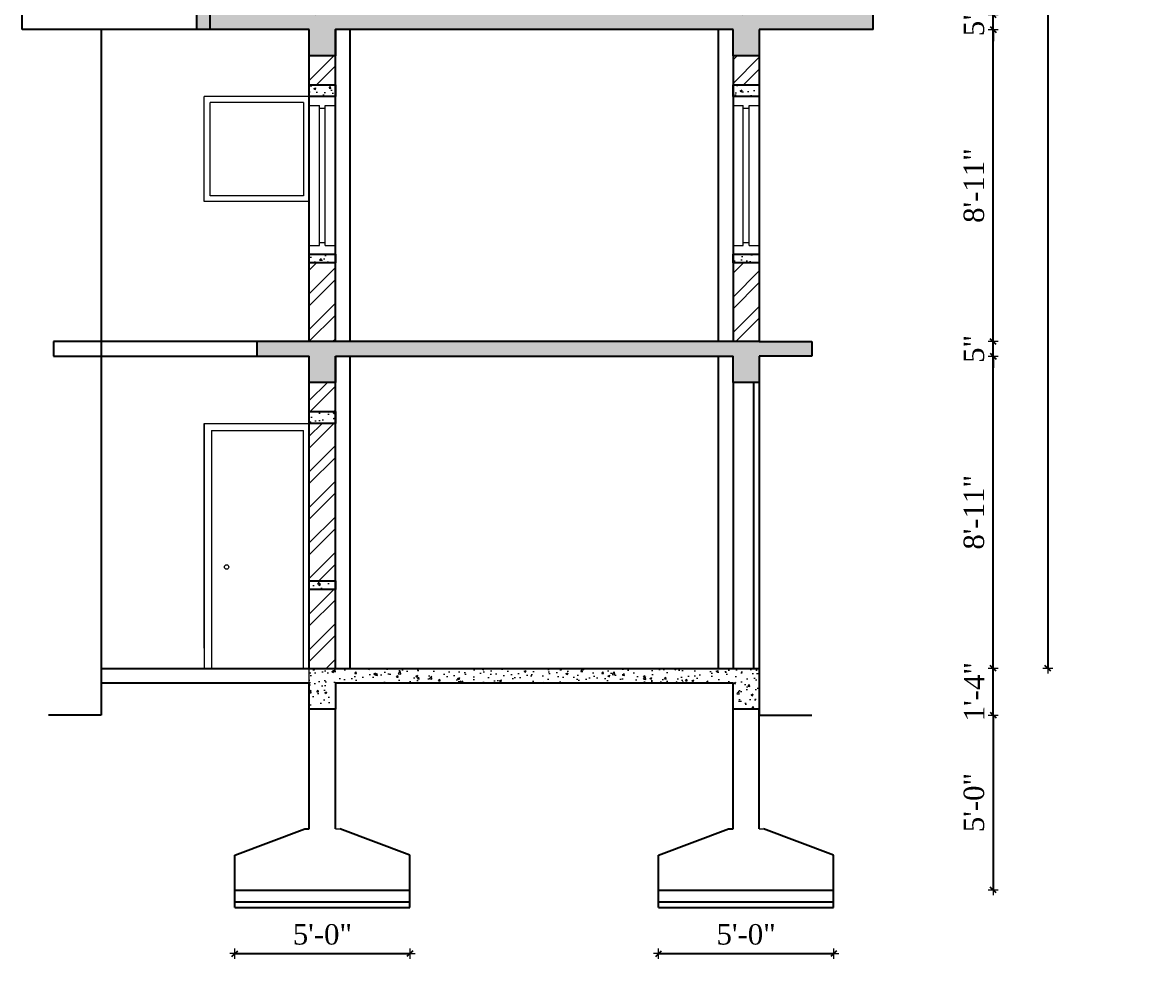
# Model space of a CAD drawing. Header units: inches. Extents: x 149946 to 166271, y -29520 to -26192.
# Drawn here: x 159516 to 159897.1, y -27713.3 to -27392.3 of the extents above; entities that cross this region are included whole.
import ezdxf

# ---------------------------------------------------------------- set-up
doc = ezdxf.new("R2010")
doc.units = ezdxf.units.IN
doc.header["$LTSCALE"] = 5
doc.header["$MEASUREMENT"] = 0
for name, color, linetype, lineweight in [('A-WALL', 7, 'Continuous', 9), ('Dimension', 7, 'Continuous', 18), ('dimention', 5, 'Continuous', 9), ('DOOR', 62, 'Continuous', 0), ('win', 5, 'Continuous', 18)]:
    doc.layers.add(name, color=color, linetype=linetype, lineweight=lineweight)
doc.layers.add('dim line', color=7, linetype='Continuous', lineweight=15, true_color=0xfab2b2)
doc.layers.add('WALL', color=7, linetype='Continuous')
doc.styles.add('ordinary', font='times.ttf')
doc.dimstyles.new('Copy of 96', dxfattribs={"dimtxt": 7, "dimasz": 4, "dimexe": 0.5, "dimexo": 0.5, "dimgap": 3, "dimtad": 1, "dimdec": 1, "dimzin": 11, "dimdsep": 46, "dimlunit": 4, "dimtxsty": 'ordinary', "dimblk": 'OBLIQUE', "dimcen": 0.09, "dimse1": 1, "dimse2": 1, "dimclrt": 6, "dimazin": 0, "dimtfac": 1, "dimtdec": 1, "dimtix": 1, "dimtmove": 2, "dimatfit": 3, "dimldrblk": 'leader', "dimfxl": 0.5, "dimfxlon": 1, "dimtolj": 1, "dimtzin": 0, "dimarcsym": 0})
pattern_1 = [(50, (13085.9786, 472.7443), (7.17260183, -0.62752135), [0.75, -8.25]), (355, (13085.979, 472.744), (-1.38751334, 7.52192134), [0.6, -6.6]), (100.4514445, (13086.5764, 472.692), (5.78508847, 6.8943999), [0.63740192, -7.01142112]), (46.1842, (13085.979, 474.744), (10.6724133, -1.6551928), [1.125, -12.375]), (96.6356355, (13086.868, 474.606), (9.34661946, 9.741186), [0.9561034, -10.5171376]), (351.184164, (13085.979, 474.744), (9.34661945, 9.741186), [0.9, -9.9]), (21, (13086.9786, 474.2443), (5.96907052, -4.0261889), [0.75, -8.25]), (326, (13086.979, 474.244), (2.43315332, 7.25150045), [0.6, -6.6]), (71.451445, (13087.476, 473.909), (8.40222377, 3.22531153), [0.6374019, -7.01142112]), (37.5, (13085.9786, 472.7443), (0.121598553, 3.32893854), [0, -6.52, 0, -6.7, 0, -6.625]), (7.5, (13085.9786, 472.7443), (2.630695374, 3.94411712), [0, -3.82, 0, -6.37, 0, -2.525]), (327.5, (13083.7486, 472.7443), (5.33822436, -0.225548717), [0, -2.5, 0, -7.8, 0, -10.35]), (317.5, (13082.7486, 472.7443), (5.8318617, 1.00104982), [0, -3.25, 0, -5.18, 0, -7.35])]
pattern_2 = [(45, (13085.979, 472.744), (-6.098796, 6.098796), []), (45, (13090.0445, 472.744), (-6.098796, 6.098796), [])]

# ---------------------------------------------------------------- blocks, each defined once
blk = doc.blocks.new('oblique')
at = {"color": 0, "lineweight": -2}
blk.add_line((0.25, 0.25), (-0.25, -0.25), dxfattribs=at)
at = {"layer": 'dim line', "lineweight": 9}
for p, q in [((-0.4375, 0), (0.4375, 0)), ((0, 0.4375), (0, -0.4375))]:
    blk.add_line(p, q, dxfattribs=at)
blk = doc.blocks.new('*D1290')
at = {"layer": 'A-WALL', "color": 0, "lineweight": -2, "ltscale": 50}
blk.add_line((159588.91, -27711.55), (159648.91, -27711.55), dxfattribs=at)
at = {"layer": 'Defpoints', "color": 0, "ltscale": 50}
for p in [(159588.91, -27695.76), (159648.91, -27695.76), (159648.91, -27711.55)]:
    blk.add_point(p, dxfattribs=at)
at = {"layer": 'A-WALL', "color": 0, "lineweight": -2, "ltscale": 50, "xscale": 4, "yscale": 4, "zscale": 4, "rotation": 180}
blk.add_blockref('oblique', (159588.91, -27711.55), dxfattribs=at)
at = {"layer": 'A-WALL', "color": 0, "lineweight": -2, "ltscale": 50, "xscale": 4, "yscale": 4, "zscale": 4}
blk.add_blockref('oblique', (159648.91, -27711.55), dxfattribs=at)
at = {"layer": 'A-WALL', "color": 6, "ltscale": 50, "insert": (159618.91, -27704.99), "char_height": 7, "attachment_point": 5, "style": 'ordinary'}
blk.add_mtext('\\A1;5\'-0"', dxfattribs=at)
blk = doc.blocks.new('_OBLIQUE')
at = {"color": 0, "linetype": 'ByBlock'}
blk.add_line((-0.5, -0.5), (0.5, 0.5), dxfattribs=at)
blk = doc.blocks.new('leader')
at = {"layer": 'Dimension'}
for p, q in [((0, -4.328), (0, 4.328)), ((-4.424, 0), (4.424, 0))]:
    blk.add_line(p, q, dxfattribs=at)
blk = doc.blocks.new('*D1289')
at = {"layer": 'A-WALL', "color": 0, "lineweight": -2, "ltscale": 50}
blk.add_line((159848.88, -27629.76), (159848.88, -27689.76), dxfattribs=at)
at = {"layer": 'Defpoints', "color": 0, "ltscale": 50}
for p in [(159768.7, -27629.76), (159794.2, -27689.76), (159848.88, -27689.76)]:
    blk.add_point(p, dxfattribs=at)
at = {"layer": 'A-WALL', "color": 0, "lineweight": -2, "ltscale": 50, "xscale": 4, "yscale": 4, "zscale": 4}
for p, rotation in [((159848.88, -27629.76), 90), ((159848.88, -27689.76), 270)]:
    blk.add_blockref('oblique', p, dxfattribs=dict(at, rotation=rotation))
at = {"layer": 'A-WALL', "color": 6, "ltscale": 50, "insert": (159842.32, -27659.76), "char_height": 7, "attachment_point": 5, "rotation": 90, "style": 'ordinary'}
blk.add_mtext('\\A1;5\'-0"', dxfattribs=at)
blk = doc.blocks.new('*D1291')
at = {"layer": 'A-WALL', "color": 0, "lineweight": -2, "ltscale": 50}
blk.add_line((159734.2, -27711.55), (159794.2, -27711.55), dxfattribs=at)
at = {"layer": 'Defpoints', "color": 0, "ltscale": 50}
for p in [(159734.2, -27695.76), (159794.2, -27695.76), (159794.2, -27711.55)]:
    blk.add_point(p, dxfattribs=at)
at = {"layer": 'A-WALL', "color": 0, "lineweight": -2, "ltscale": 50, "xscale": 4, "yscale": 4, "zscale": 4, "rotation": 180}
blk.add_blockref('oblique', (159734.2, -27711.55), dxfattribs=at)
at = {"layer": 'A-WALL', "color": 0, "lineweight": -2, "ltscale": 50, "xscale": 4, "yscale": 4, "zscale": 4}
blk.add_blockref('oblique', (159794.2, -27711.55), dxfattribs=at)
at = {"layer": 'A-WALL', "color": 6, "ltscale": 50, "insert": (159764.2, -27704.99), "char_height": 7, "attachment_point": 5, "style": 'ordinary'}
blk.add_mtext('\\A1;5\'-0"', dxfattribs=at)
blk = doc.blocks.new('*D1292')
at = {"layer": 'A-WALL', "color": 0, "lineweight": -2, "ltscale": 5}
for p, q in [((159848.88, -27613.76), (159848.88, -27609.76)), ((159848.88, -27629.76), (159848.88, -27613.76)), ((159848.88, -27629.76), (159848.88, -27633.76))]:
    blk.add_line(p, q, dxfattribs=at)
at = {"layer": 'Defpoints', "color": 0, "ltscale": 5}
for p in [(159768.7, -27613.76), (159848.88, -27613.76), (159768.7, -27629.76)]:
    blk.add_point(p, dxfattribs=at)
at = {"layer": 'A-WALL', "color": 0, "lineweight": -2, "ltscale": 5, "xscale": 4, "yscale": 4, "zscale": 4}
for p, rotation in [((159848.88, -27613.76), 270), ((159848.88, -27629.76), 90)]:
    blk.add_blockref('oblique', p, dxfattribs=dict(at, rotation=rotation))
at = {"layer": 'A-WALL', "color": 6, "ltscale": 5, "insert": (159842.38, -27621.76), "char_height": 7, "attachment_point": 5, "rotation": 90, "style": 'ordinary'}
blk.add_mtext('\\A1;1\'-4"', dxfattribs=at)
blk = doc.blocks.new('*D1293')
at = {"layer": 'A-WALL', "color": 0, "lineweight": -2, "ltscale": 5}
blk.add_line((159848.88, -27613.76), (159848.88, -27506.76), dxfattribs=at)
at = {"layer": 'Defpoints', "color": 0, "ltscale": 5}
for p in [(159768.7, -27506.76), (159848.88, -27506.76), (159768.7, -27613.76)]:
    blk.add_point(p, dxfattribs=at)
at = {"layer": 'A-WALL', "color": 0, "lineweight": -2, "ltscale": 5, "xscale": 4, "yscale": 4, "zscale": 4}
for p, rotation in [((159848.88, -27506.76), 90), ((159848.88, -27613.76), 270)]:
    blk.add_blockref('oblique', p, dxfattribs=dict(at, rotation=rotation))
at = {"layer": 'A-WALL', "color": 6, "ltscale": 5, "insert": (159842.32, -27560.26), "char_height": 7, "attachment_point": 5, "rotation": 90, "style": 'ordinary'}
blk.add_mtext('\\A1;8\'-11"', dxfattribs=at)
blk = doc.blocks.new('*D1294')
at = {"layer": 'A-WALL', "color": 0, "lineweight": -2, "ltscale": 5}
for p, q in [((159848.88, -27501.76), (159848.88, -27497.76)), ((159848.88, -27506.76), (159848.88, -27501.76)), ((159848.88, -27506.76), (159848.88, -27510.76))]:
    blk.add_line(p, q, dxfattribs=at)
at = {"layer": 'Defpoints', "color": 0, "ltscale": 5}
for p in [(159768.7, -27501.76), (159848.88, -27501.76), (159768.7, -27506.76)]:
    blk.add_point(p, dxfattribs=at)
at = {"layer": 'A-WALL', "color": 0, "lineweight": -2, "ltscale": 5, "xscale": 4, "yscale": 4, "zscale": 4}
for p, rotation in [((159848.88, -27501.76), 270), ((159848.88, -27506.76), 90)]:
    blk.add_blockref('oblique', p, dxfattribs=dict(at, rotation=rotation))
at = {"layer": 'A-WALL', "color": 6, "ltscale": 5, "insert": (159842.32, -27504.26), "char_height": 7, "attachment_point": 5, "rotation": 90, "style": 'ordinary'}
blk.add_mtext('\\A1;5"', dxfattribs=at)
blk = doc.blocks.new('*D1295')
at = {"layer": 'A-WALL', "color": 0, "lineweight": -2, "ltscale": 5}
blk.add_line((159848.88, -27501.76), (159848.88, -27394.76), dxfattribs=at)
at = {"layer": 'Defpoints', "color": 0, "ltscale": 5}
for p in [(159768.7, -27394.76), (159848.88, -27394.76), (159768.7, -27501.76)]:
    blk.add_point(p, dxfattribs=at)
at = {"layer": 'A-WALL', "color": 0, "lineweight": -2, "ltscale": 5, "xscale": 4, "yscale": 4, "zscale": 4}
for p, rotation in [((159848.88, -27394.76), 90), ((159848.88, -27501.76), 270)]:
    blk.add_blockref('oblique', p, dxfattribs=dict(at, rotation=rotation))
at = {"layer": 'A-WALL', "color": 6, "ltscale": 5, "insert": (159842.32, -27448.26), "char_height": 7, "attachment_point": 5, "rotation": 90, "style": 'ordinary'}
blk.add_mtext('\\A1;8\'-11"', dxfattribs=at)
blk = doc.blocks.new('*D1296')
at = {"layer": 'A-WALL', "color": 0, "lineweight": -2, "ltscale": 5}
for p, q in [((159848.88, -27389.76), (159848.88, -27385.76)), ((159848.88, -27394.76), (159848.88, -27389.76)), ((159848.88, -27394.76), (159848.88, -27398.76))]:
    blk.add_line(p, q, dxfattribs=at)
at = {"layer": 'Defpoints', "color": 0, "ltscale": 5}
for p in [(159768.7, -27389.76), (159848.88, -27389.76), (159768.7, -27394.76)]:
    blk.add_point(p, dxfattribs=at)
at = {"layer": 'A-WALL', "color": 0, "lineweight": -2, "ltscale": 5, "xscale": 4, "yscale": 4, "zscale": 4}
for p, rotation in [((159848.88, -27389.76), 270), ((159848.88, -27394.76), 90)]:
    blk.add_blockref('oblique', p, dxfattribs=dict(at, rotation=rotation))
at = {"layer": 'A-WALL', "color": 6, "ltscale": 5, "insert": (159842.32, -27392.26), "char_height": 7, "attachment_point": 5, "rotation": 90, "style": 'ordinary'}
blk.add_mtext('\\A1;5"', dxfattribs=at)
blk = doc.blocks.new('*D1304')
at = {"layer": 'A-WALL', "color": 0, "lineweight": -2, "ltscale": 5}
blk.add_line((160950.9, -26350.97), (160825.33, -26350.97), dxfattribs=at)
at = {"layer": 'A-WALL', "color": 0, "lineweight": -2, "ltscale": 50}
blk.add_line((159867.63, -27053.76), (159867.63, -27613.76), dxfattribs=at)
at = {"layer": 'Defpoints', "color": 0, "ltscale": 5}
for p in [(160825.33, -26350.97), (160825.33, -26401.65), (160950.9, -26401.65)]:
    blk.add_point(p, dxfattribs=at)
at = {"layer": 'Defpoints', "color": 0, "ltscale": 50}
for p in [(159807.7, -27053.76), (159768.7, -27613.76), (159867.63, -27613.76)]:
    blk.add_point(p, dxfattribs=at)
at = {"layer": 'A-WALL', "color": 0, "lineweight": -2, "ltscale": 5, "xscale": 4, "yscale": 4, "zscale": 4, "rotation": 180}
blk.add_blockref('oblique', (160825.33, -26350.97), dxfattribs=at)
at = {"layer": 'A-WALL', "color": 0, "lineweight": -2, "ltscale": 5, "xscale": 4, "yscale": 4, "zscale": 4}
blk.add_blockref('oblique', (160950.9, -26350.97), dxfattribs=at)
at = {"layer": 'A-WALL', "color": 0, "lineweight": -2, "ltscale": 50, "xscale": 4, "yscale": 4, "zscale": 4}
for p, rotation in [((159867.63, -27053.76), 90), ((159867.63, -27613.76), 270)]:
    blk.add_blockref('oblique', p, dxfattribs=dict(at, rotation=rotation))
at = {"layer": 'A-WALL', "color": 6, "ltscale": 5, "insert": (160888.12, -26344.4), "char_height": 7, "attachment_point": 5, "style": 'ordinary'}
blk.add_mtext('\\A1;10\'-6"', dxfattribs=at)
at = {"layer": 'A-WALL', "color": 6, "ltscale": 50, "insert": (159861.07, -27333.76), "char_height": 7, "attachment_point": 5, "rotation": 90, "style": 'ordinary'}
blk.add_mtext('\\A1;46\'-8"', dxfattribs=at)

msp = doc.modelspace()

# ---------------------------------------------------------------- hatches: boundary and pattern name
at = {"layer": 'A-WALL', "ltscale": 40, "true_color": 0xf26722}
h = msp.add_hatch(dxfattribs=at)
h.set_pattern_fill('AR-CONC', color=30)
h.set_pattern_definition(pattern_1)
h.paths.add_polyline_path([(159768.7, -27394.76), (159807.7, -27394.76), (159807.7, -27389.76), (159768.7, -27389.76), (159575.91, -27389.76), (159575.91, -27394.76), (159614.41, -27394.76), (159614.41, -27403.76), (159623.41, -27403.76), (159623.41, -27394.76), (159759.7, -27394.76), (159759.7, -27403.76), (159768.7, -27403.76)])
h = msp.add_hatch(dxfattribs=at)
h.set_pattern_fill('AR-CONC', color=30)
h.set_pattern_definition(pattern_1)
h.paths.add_polyline_path([(159623.41, -27417.76), (159623.41, -27413.76), (159614.41, -27413.76), (159614.41, -27417.76)])
h.paths.add_polyline_path([(159768.7, -27417.76), (159768.7, -27413.76), (159759.7, -27413.76), (159759.7, -27417.76)])
h = msp.add_hatch(dxfattribs=at)
h.set_pattern_fill('AR-CONC', color=30)
h.set_pattern_definition(pattern_1)
h.paths.add_polyline_path([(159623.41, -27474.76), (159623.41, -27471.76), (159614.41, -27471.76), (159614.41, -27474.76)])
h = msp.add_hatch(dxfattribs=at)
h.set_pattern_fill('AR-CONC', color=30)
h.set_pattern_definition(pattern_1)
h.paths.add_polyline_path([(159768.7, -27471.76), (159759.7, -27471.76), (159759.7, -27474.76), (159768.7, -27474.76)])
h = msp.add_hatch(dxfattribs=at)
h.set_pattern_fill('AR-CONC', color=30)
h.set_pattern_definition(pattern_1)
h.paths.add_polyline_path([(159759.7, -27506.76), (159759.7, -27515.76), (159768.7, -27515.76), (159768.7, -27506.76), (159786.7, -27506.76), (159786.7, -27501.76), (159768.7, -27501.76), (159596.41, -27501.76), (159596.41, -27506.76), (159614.41, -27506.76), (159614.41, -27515.76), (159623.41, -27515.76), (159623.41, -27506.76)])
h = msp.add_hatch(dxfattribs=at)
h.set_pattern_fill('AR-CONC', color=30)
h.set_pattern_definition(pattern_1)
h.paths.add_polyline_path([(159623.41, -27586.76), (159623.41, -27583.76), (159614.41, -27583.76), (159614.41, -27586.76)])
h.paths.add_polyline_path([(159623.41, -27529.76), (159623.41, -27525.76), (159614.41, -27525.76), (159614.41, -27529.76)])
h = msp.add_hatch(dxfattribs=at)
h.set_pattern_fill('AR-CONC', color=30)
h.set_pattern_definition(pattern_1)
h.paths.add_polyline_path([(159614.41, -27627.76), (159623.41, -27627.76), (159623.41, -27618.76), (159759.7, -27618.76), (159759.7, -27627.76), (159768.7, -27627.76), (159768.7, -27618.76), (159768.7, -27613.76), (159614.41, -27613.76), (159614.41, -27618.76)])
at = {"layer": 'dimention', "ltscale": 40, "true_color": 0xf26722}
h = msp.add_hatch(dxfattribs=at)
h.set_pattern_fill('ANSI32', color=30, scale=23)
h.set_pattern_definition(pattern_2)
h.paths.add_polyline_path([(159623.41, -27474.76), (159614.41, -27474.76), (159614.41, -27501.76), (159623.41, -27501.76)])
h.paths.add_polyline_path([(159768.7, -27474.76), (159759.7, -27474.76), (159759.7, -27501.76), (159768.7, -27501.76)])
h.paths.add_polyline_path([(159623.41, -27403.76), (159614.41, -27403.76), (159614.41, -27413.76), (159623.41, -27413.76)])
h.paths.add_polyline_path([(159768.7, -27403.76), (159759.7, -27403.76), (159759.7, -27413.76), (159768.7, -27413.76)])
h.paths.add_polyline_path([(159768.7, -27291.76), (159759.7, -27291.76), (159759.7, -27301.76), (159768.7, -27301.76)])
h.paths.add_polyline_path([(159623.41, -27291.76), (159614.41, -27291.76), (159614.41, -27301.76), (159623.41, -27301.76)])
h.paths.add_polyline_path([(159623.41, -27362.76), (159614.41, -27362.76), (159614.41, -27389.76), (159623.41, -27389.76)])
h.paths.add_polyline_path([(159768.7, -27362.76), (159759.7, -27362.76), (159759.7, -27389.76), (159768.7, -27389.76)])
h.paths.add_polyline_path([(159768.7, -27250.76), (159759.7, -27250.76), (159759.7, -27277.76), (159768.7, -27277.76)])
h.paths.add_polyline_path([(159623.41, -27250.76), (159614.41, -27250.76), (159614.41, -27277.76), (159623.41, -27277.76)])
h.paths.add_polyline_path([(159623.41, -27179.76), (159614.41, -27179.76), (159614.41, -27189.76), (159623.41, -27189.76)])
h.paths.add_polyline_path([(159768.7, -27179.76), (159759.7, -27179.76), (159759.7, -27189.76), (159768.7, -27189.76)])
h.paths.add_polyline_path([(159768.7, -27138.76), (159759.7, -27138.76), (159759.7, -27165.76), (159768.7, -27165.76)])
h.paths.add_polyline_path([(159623.41, -27138.76), (159614.41, -27138.76), (159614.41, -27165.76), (159623.41, -27165.76)])
h.paths.add_polyline_path([(159623.41, -27067.76), (159614.41, -27067.76), (159614.41, -27077.76), (159623.41, -27077.76)])
h.paths.add_polyline_path([(159768.7, -27067.76), (159759.7, -27067.76), (159759.7, -27077.76), (159768.7, -27077.76)])
h = msp.add_hatch(dxfattribs=at)
h.set_pattern_fill('ANSI32', color=30, scale=23)
h.set_pattern_definition(pattern_2)
h.paths.add_polyline_path([(159623.41, -27525.76), (159623.41, -27515.76), (159614.41, -27515.76), (159614.41, -27525.76)])
h.paths.add_polyline_path([(159614.41, -27583.76), (159623.41, -27583.76), (159623.41, -27529.76), (159614.41, -27529.76)])
h.paths.add_polyline_path([(159614.41, -27613.76), (159623.41, -27613.76), (159623.41, -27586.76), (159614.41, -27586.76)])

# ---------------------------------------------------------------- linework, layer by layer
at = {"layer": 'A-WALL', "ltscale": 5}
for p, q in [((159614.41, -27417.76, -72.71), (159623.41, -27417.76, -72.71)), ((159759.7, -27417.76, -72.71), (159768.7, -27417.76, -72.71)), ((159614.41, -27471.76, -72.71), (159623.41, -27471.76, -72.71)), ((159759.7, -27471.76, -72.71), (159768.7, -27471.76, -72.71)), ((159623.41, -27668.76, -72.71), (159624.91, -27668.76, -72.71)), ((159768.7, -27668.76, -72.71), (159770.2, -27668.76, -72.71))]:
    msp.add_line(p, q, dxfattribs=at)
msp.add_circle((159586.06, -27579.01, -72.71), 0.766, dxfattribs=at)
at = {"layer": 'DOOR', "lineweight": 13}
for p, q in [((159578.41, -27606.83, -72.71), (159578.41, -27529.76, -72.71)), ((159578.41, -27529.76, -72.71), (159578.41, -27613.76, -72.71)), ((159578.41, -27529.76, -72.71), (159614.41, -27529.76, -72.71)), ((159614.41, -27618.76, -72.71), (159614.41, -27529.76, -72.71)), ((159580.91, -27532.26, -72.71), (159580.91, -27613.76, -72.71)), ((159580.91, -27532.26, -72.71), (159612.41, -27532.26, -72.71)), ((159612.41, -27613.76, -72.71), (159612.41, -27532.26, -72.71))]:
    msp.add_line(p, q, dxfattribs=at)
at = {"layer": 'WALL', "color": 2, "linetype": 'ByBlock', "ltscale": 5}
for p, q in [((159575.91, -27394.76, -72.71), (159575.91, -27350.76, -72.71)), ((159580.41, -27394.76, -72.71), (159580.41, -27350.76, -72.71)), ((159515.99, -27394.76, -72.71), (159515.99, -27389.76, -72.71)), ((159807.7, -27394.76, -72.71), (159807.7, -27389.76, -72.71)), ((159614.41, -27394.76, -72.71), (159515.99, -27394.76, -72.71)), ((159543.03, -27394.76, -72.71), (159543.03, -27629.76, -72.71)), ((159614.41, -27501.76, -72.71), (159614.41, -27394.76, -72.71)), ((159759.7, -27394.76, -72.71), (159623.41, -27394.76, -72.71)), ((159623.41, -27501.76, -72.71), (159623.41, -27394.76, -72.71)), ((159628.41, -27501.76, -72.71), (159628.41, -27394.76, -72.71)), ((159754.7, -27501.76, -72.71), (159754.7, -27394.76, -72.71)), ((159768.7, -27394.76, -72.71), (159768.7, -27501.76, -72.71)), ((159807.7, -27394.76, -72.71), (159768.7, -27394.76, -72.71)), ((159768.7, -27394.76, -72.71), (159768.7, -27394.76, -72.71)), ((159759.7, -27403.76, -72.71), (159759.7, -27501.76, -72.71)), ((159526.67, -27501.76, -72.71), (159526.67, -27506.76, -72.71)), ((159768.7, -27501.76, -72.71), (159526.67, -27501.76, -72.71)), ((159596.41, -27501.76, -72.71), (159596.41, -27506.76, -72.71)), ((159768.7, -27501.76, -72.71), (159786.7, -27501.76, -72.71)), ((159786.7, -27501.76, -72.71), (159786.7, -27506.76, -72.71)), ((159526.67, -27506.76, -72.71), (159614.41, -27506.76, -72.71)), ((159614.41, -27613.76, -72.71), (159614.41, -27506.76, -72.71)), ((159623.41, -27506.76, -72.71), (159759.7, -27506.76, -72.71)), ((159623.41, -27613.76, -72.71), (159623.41, -27506.76, -72.71)), ((159628.41, -27613.76, -72.71), (159628.41, -27506.76, -72.71)), ((159754.7, -27613.76, -72.71), (159754.7, -27506.76, -72.71)), ((159768.7, -27506.76, -72.71), (159768.7, -27629.76, -72.71)), ((159786.7, -27506.76, -72.71), (159768.7, -27506.76, -72.71)), ((159768.7, -27506.76, -72.71), (159768.7, -27506.76, -72.71)), ((159759.7, -27515.76, -72.71), (159759.7, -27613.76, -72.71)), ((159766.7, -27515.76, -72.71), (159766.7, -27613.76, -72.71)), ((159543.03, -27613.76, -72.71), (159768.7, -27613.76, -72.71)), ((159543.03, -27618.76, -72.71), (159614.41, -27618.76, -72.71)), ((159623.41, -27618.76, -72.71), (159759.7, -27618.76, -72.71)), ((159543.03, -27629.76, -72.71), (159525.03, -27629.76, -72.71)), ((159614.41, -27668.76, -72.71), (159614.41, -27627.76, -72.71)), ((159623.41, -27668.76, -72.71), (159623.41, -27627.76, -72.71)), ((159759.7, -27668.76, -72.71), (159759.7, -27627.76, -72.71)), ((159768.7, -27668.76, -72.71), (159768.7, -27627.76, -72.71)), ((159768.7, -27629.76, -72.71), (159786.7, -27629.76, -72.71)), ((159588.91, -27677.76, -72.71), (159612.91, -27668.76, -72.71)), ((159612.91, -27668.76, -72.71), (159614.41, -27668.76, -72.71)), ((159648.91, -27677.76, -72.71), (159624.91, -27668.76, -72.71)), ((159734.2, -27677.76, -72.71), (159758.2, -27668.76, -72.71)), ((159758.2, -27668.76, -72.71), (159759.7, -27668.76, -72.71)), ((159794.2, -27677.76, -72.71), (159770.2, -27668.76, -72.71)), ((159588.91, -27695.76, -72.71), (159588.91, -27677.76, -72.71)), ((159648.91, -27695.76, -72.71), (159648.91, -27677.76, -72.71)), ((159734.2, -27695.76, -72.71), (159734.2, -27677.76, -72.71)), ((159794.2, -27695.76, -72.71), (159794.2, -27677.76, -72.71)), ((159588.91, -27689.76, -72.71), (159648.91, -27689.76, -72.71)), ((159734.2, -27689.76, -72.71), (159794.2, -27689.76, -72.71)), ((159588.91, -27693.76, -72.71), (159648.91, -27693.76, -72.71)), ((159734.2, -27693.76, -72.71), (159794.2, -27693.76, -72.71)), ((159588.91, -27695.76, -72.71), (159648.91, -27695.76, -72.71)), ((159734.2, -27695.76, -72.71), (159794.2, -27695.76, -72.71))]:
    msp.add_line(p, q, dxfattribs=at)
at = {"layer": 'WALL', "color": 2, "linetype": 'ByBlock', "ltscale": 5, "elevation": -72.71}
for points in [[(159623.41, -27394.76), (159623.41, -27394.76), (159623.41, -27403.76), (159614.41, -27403.76), (159614.41, -27394.76)], [(159768.7, -27394.76), (159768.7, -27403.76), (159759.7, -27403.76), (159759.7, -27394.76)], [(159623.41, -27506.76), (159623.41, -27515.76), (159614.41, -27515.76), (159614.41, -27506.76)], [(159768.7, -27506.76), (159768.7, -27515.76), (159759.7, -27515.76), (159759.7, -27506.76)], [(159623.41, -27618.76), (159623.41, -27627.76), (159614.41, -27627.76), (159614.41, -27618.76)], [(159768.7, -27618.76), (159768.7, -27627.76), (159759.7, -27627.76), (159759.7, -27618.76)]]:
    msp.add_lwpolyline(points, dxfattribs=at)
for points in [[(159614.41, -27413.76), (159623.41, -27413.76), (159623.41, -27417.76), (159614.41, -27417.76)], [(159759.7, -27413.76), (159768.7, -27413.76), (159768.7, -27417.76), (159759.7, -27417.76)], [(159614.41, -27471.76), (159623.41, -27471.76), (159623.41, -27474.76), (159614.41, -27474.76)], [(159759.7, -27471.76), (159768.7, -27471.76), (159768.7, -27474.76), (159759.7, -27474.76)], [(159614.41, -27525.76), (159623.41, -27525.76), (159623.41, -27529.76), (159614.41, -27529.76)], [(159614.41, -27583.76), (159623.41, -27583.76), (159623.41, -27586.76), (159614.41, -27586.76)]]:
    msp.add_lwpolyline(points, close=True, dxfattribs=at)
at = {"layer": 'win'}
for p, q in [((159614.41, -27417.76, -72.71), (159578.41, -27417.76, -72.71)), ((159578.41, -27453.76, -72.71), (159578.41, -27417.76, -72.71)), ((159612.41, -27419.76, -72.71), (159580.41, -27419.76, -72.71)), ((159580.41, -27451.76, -72.71), (159580.41, -27419.76, -72.71)), ((159612.41, -27419.76, -72.71), (159612.41, -27451.76, -72.71)), ((159614.41, -27417.76, -72.71), (159614.41, -27453.76, -72.71)), ((159614.41, -27420.76, -72.71), (159617.91, -27420.76, -72.71)), ((159617.91, -27468.76, -72.71), (159617.91, -27420.76, -72.71)), ((159617.91, -27421.76, -72.71), (159619.91, -27421.76, -72.71)), ((159619.91, -27420.76, -72.71), (159623.41, -27420.76, -72.71)), ((159619.91, -27468.76, -72.71), (159619.91, -27420.76, -72.71)), ((159759.7, -27420.76, -72.71), (159763.2, -27420.76, -72.71)), ((159763.2, -27468.76, -72.71), (159763.2, -27420.76, -72.71)), ((159763.2, -27421.76, -72.71), (159765.2, -27421.76, -72.71)), ((159765.2, -27420.76, -72.71), (159768.7, -27420.76, -72.71)), ((159765.2, -27468.76, -72.71), (159765.2, -27420.76, -72.71)), ((159614.41, -27453.76, -72.71), (159578.41, -27453.76, -72.71)), ((159612.41, -27451.76, -72.71), (159580.41, -27451.76, -72.71)), ((159614.41, -27468.76, -72.71), (159617.91, -27468.76, -72.71)), ((159617.91, -27467.76, -72.71), (159619.91, -27467.76, -72.71)), ((159619.91, -27468.76, -72.71), (159623.41, -27468.76, -72.71)), ((159759.7, -27468.76, -72.71), (159763.2, -27468.76, -72.71)), ((159763.2, -27467.76, -72.71), (159765.2, -27467.76, -72.71)), ((159765.2, -27468.76, -72.71), (159768.7, -27468.76, -72.71))]:
    msp.add_line(p, q, dxfattribs=at)

# ---------------------------------------------------------------- dimensions: what is measured, and where the dimension line sits
at = {"layer": 'A-WALL', "ltscale": 50}
for base, p1, p2, picture, middle in [((159867.63, -27613.76, -72.71), (159807.7, -27053.76, -72.71), (159768.7, -27613.76, -72.71), '*D1304', (159861.07, -27333.76, -72.71)), ((159848.88, -27689.76, -72.71), (159768.7, -27629.76, -72.71), (159794.2, -27689.76, -72.71), '*D1289', (159842.32, -27659.76, -72.71))]:
    dim = msp.add_linear_dim(base=base, p1=p1, p2=p2, angle=90, dimstyle='Copy of 96', override={"dimdec": 0, "dimblk": 'oblique', "dimtdec": 0, "dimarcsym": 1}, dxfattribs=at)
    dim.commit()
    dim.dimension.update_dxf_attribs({"geometry": picture, "text_midpoint": middle})
at = {"layer": 'A-WALL', "ltscale": 5}
for base, p1, p2, angle, picture, middle in [((160825.33, -26350.97, -72.71), (160950.9, -26401.65, -72.71), (160825.33, -26401.65, -72.71), 180, '*D1304', (160888.12, -26344.4, -72.71)), ((159848.88, -27389.76, -72.71), (159768.7, -27394.76, -72.71), (159768.7, -27389.76, -72.71), 90, '*D1296', (159842.32, -27392.26, -72.71)), ((159848.88, -27394.76, -72.71), (159768.7, -27501.76, -72.71), (159768.7, -27394.76, -72.71), 90, '*D1295', (159842.32, -27448.26, -72.71)), ((159848.88, -27501.76, -72.71), (159768.7, -27506.76, -72.71), (159768.7, -27501.76, -72.71), 90, '*D1294', (159842.32, -27504.26, -72.71)), ((159848.88, -27506.76, -72.71), (159768.7, -27613.76, -72.71), (159768.7, -27506.76, -72.71), 90, '*D1293', (159842.32, -27560.26, -72.71)), ((159848.88, -27613.76, -72.71), (159768.7, -27629.76, -72.71), (159768.7, -27613.76, -72.71), 90, '*D1292', (159842.38, -27621.76, -72.71))]:
    dim = msp.add_linear_dim(base=base, p1=p1, p2=p2, angle=angle, dimstyle='Copy of 96', override={"dimdec": 0, "dimblk": 'oblique', "dimtdec": 0, "dimarcsym": 1}, dxfattribs=at)
    dim.commit()
    dim.dimension.update_dxf_attribs({"geometry": picture, "text_midpoint": middle})
at = {"layer": 'A-WALL', "ltscale": 50}
for base, p1, p2, picture, middle in [((159648.91, -27711.55, -72.71), (159588.91, -27695.76, -72.71), (159648.91, -27695.76, -72.71), '*D1290', (159618.91, -27704.99, -72.71)), ((159794.2, -27711.55, -72.71), (159734.2, -27695.76, -72.71), (159794.2, -27695.76, -72.71), '*D1291', (159764.2, -27704.99, -72.71))]:
    dim = msp.add_linear_dim(base=base, p1=p1, p2=p2, dimstyle='Copy of 96', override={"dimdec": 0, "dimblk": 'oblique', "dimtdec": 0, "dimarcsym": 1}, dxfattribs=at)
    dim.commit()
    dim.dimension.update_dxf_attribs({"geometry": picture, "text_midpoint": middle})

doc.saveas('drawing.dxf')
